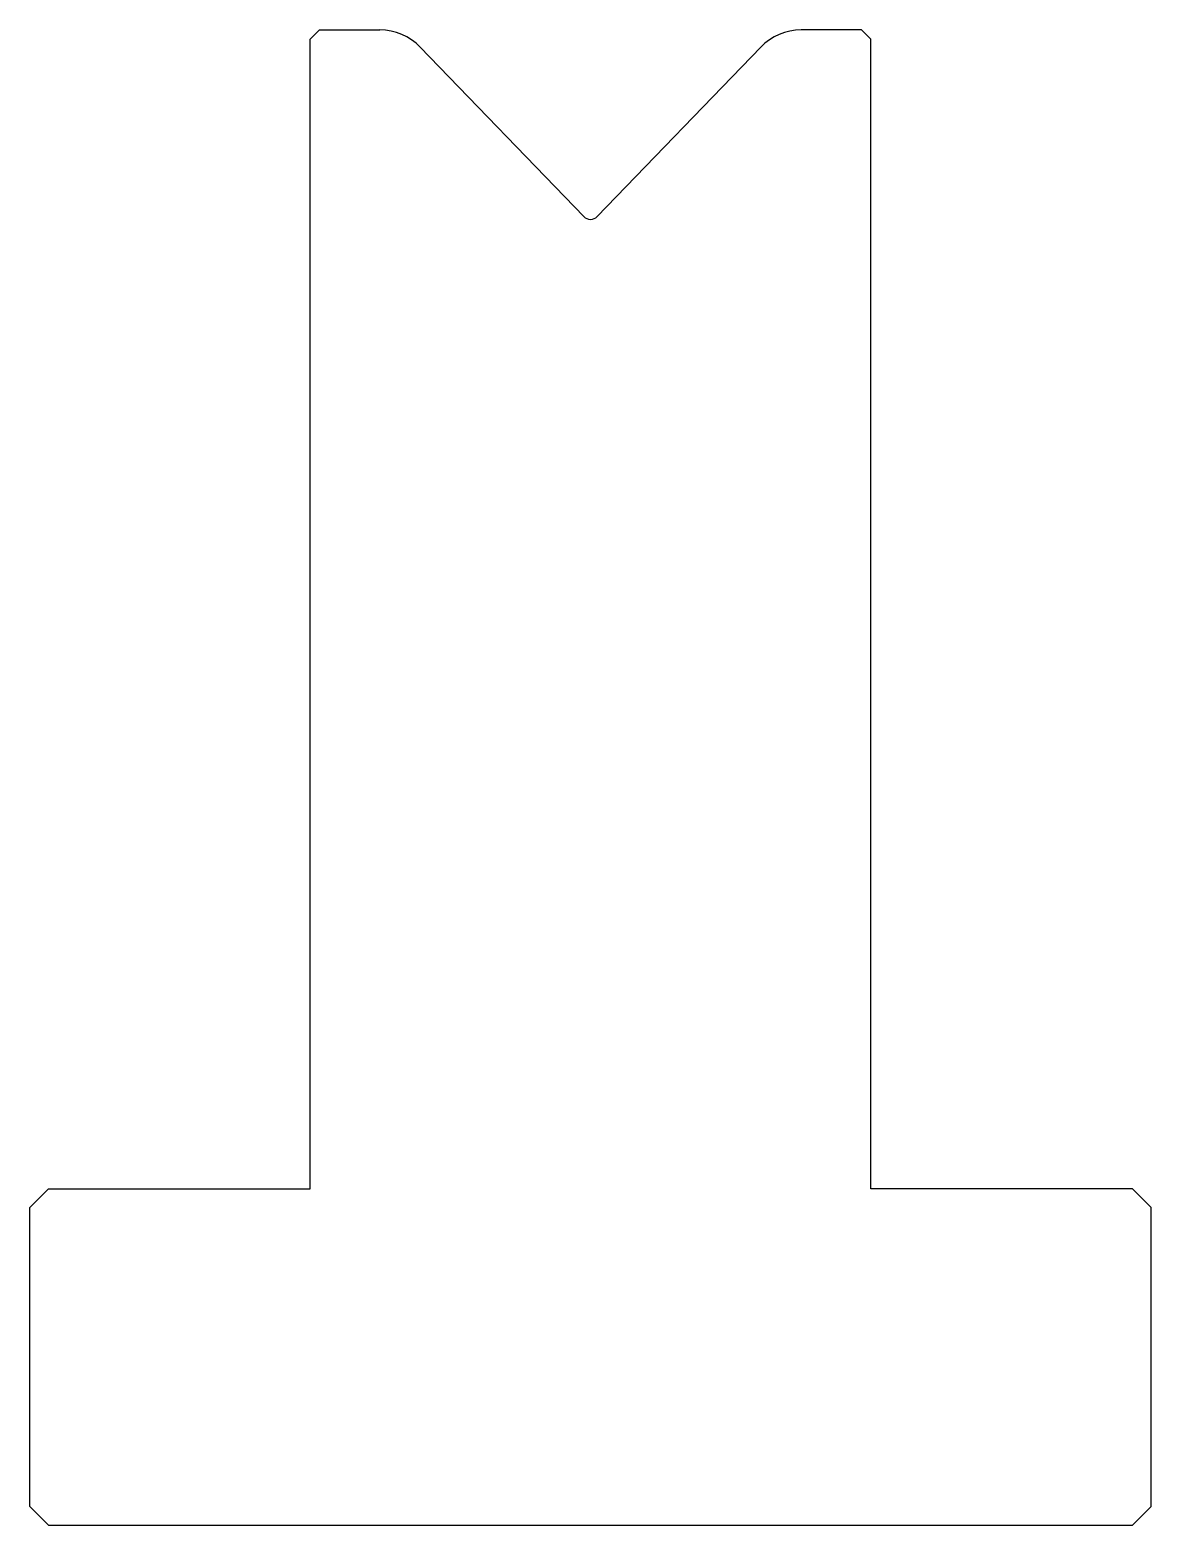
# Model space of a CAD drawing. Header units: millimetres. Extents: x 1650.8 to 1710.8, y 861.4 to 941.4.
import ezdxf

# ---------------------------------------------------------------- set-up
doc = ezdxf.new("R2010")
doc.units = ezdxf.units.MM
doc.layers.add('Default', color=7, linetype='Continuous')

msp = doc.modelspace()

# ---------------------------------------------------------------- linework, layer by layer
at = {"layer": 'Default'}
for p, q in [((1665.786, 940.939), (1666.286, 941.439)), ((1665.786, 879.439), (1665.786, 940.939)), ((1666.286, 941.439), (1669.513, 941.439)), ((1695.286, 941.439), (1692.06, 941.439)), ((1695.286, 941.439), (1695.786, 940.939)), ((1695.786, 879.439), (1695.786, 940.939)), ((1671.671, 940.523), (1680.427, 931.456)), ((1689.902, 940.523), (1681.146, 931.456)), ((1651.786, 879.439), (1650.786, 878.439)), ((1651.786, 879.439), (1665.786, 879.439)), ((1709.786, 879.439), (1695.786, 879.439)), ((1710.786, 878.439), (1709.786, 879.439)), ((1650.786, 862.439), (1650.786, 878.439)), ((1710.786, 862.439), (1710.786, 878.439)), ((1650.786, 862.439), (1651.786, 861.439)), ((1709.786, 861.439), (1710.786, 862.439)), ((1651.786, 861.439), (1709.786, 861.439))]:
    msp.add_line(p, q, dxfattribs=at)
for centre, radius, start, end in [((1669.513, 938.439), 3, 44, 90), ((1692.06, 938.439), 3, 90, 136), ((1680.786, 931.803), 0.5, 224, 316)]:
    msp.add_arc(centre, radius, start, end, dxfattribs=at)

doc.saveas('drawing.dxf')
